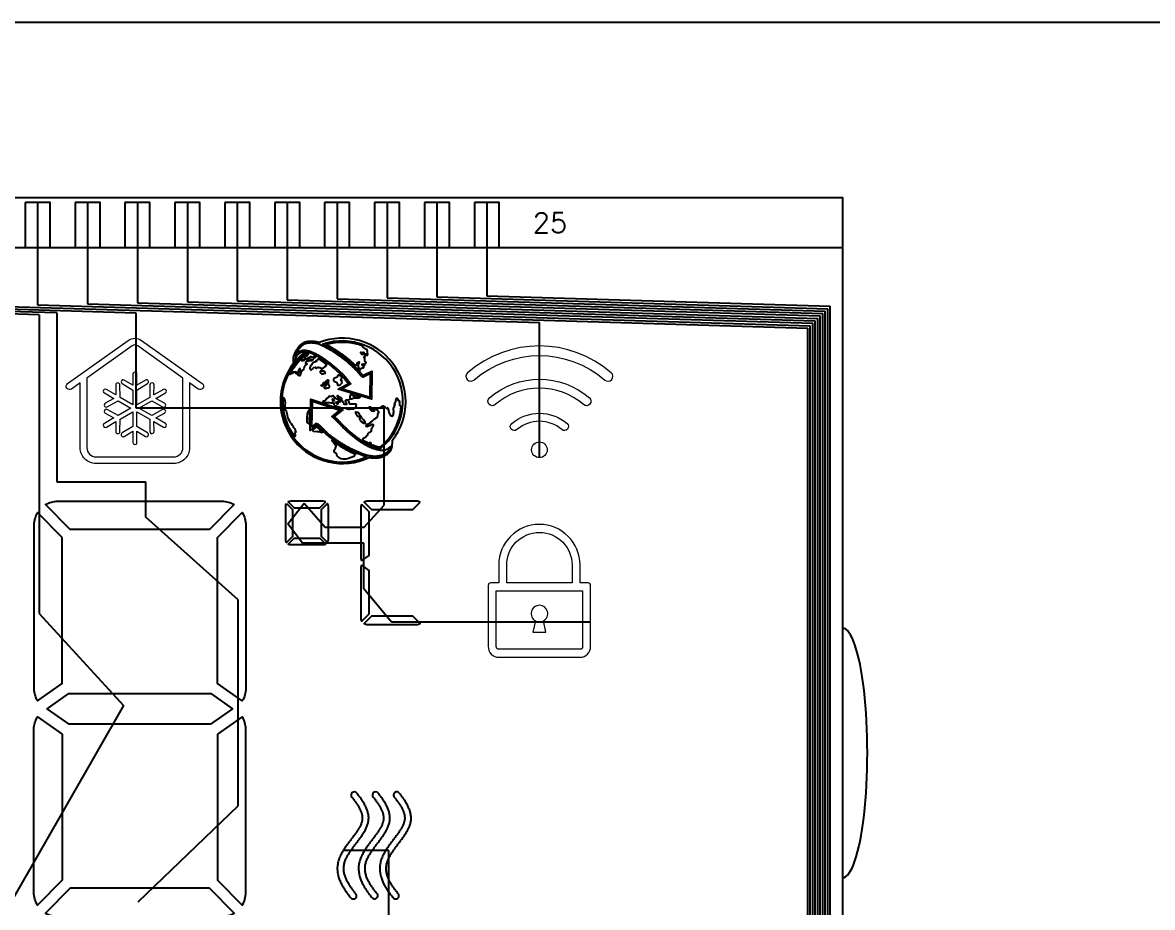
# Model space of a CAD drawing. Header units: millimetres. Extents: x 38 to 574, y 164 to 344.
# Drawn here: x 457.78 to 503.06, y 250.01 to 285.46 of the extents above; entities that cross this region are included whole.
import ezdxf
from ezdxf.enums import TextEntityAlignment as Align

# ---------------------------------------------------------------- set-up
doc = ezdxf.new("R2010")
doc.units = ezdxf.units.MM
doc.header["$LTSCALE"] = 3
doc.layers.get('0').update_dxf_attribs({"linetype": 'CONTINUOUS'})
doc.layers.add('DWG', color=7, linetype='CONTINUOUS')
doc.layers.add('S', color=3, linetype='CONTINUOUS')
doc.styles.add('ROMANS', font='romans.shx')

msp = doc.modelspace()

# ---------------------------------------------------------------- linework, layer by layer
msp.add_line((414.137, 276.449), (490.637, 276.449))
for points in [[(574.478, 164.304), (574.478, 285.462), (399.472, 285.462), (399.472, 164.304)], [(414.137, 233.949), (414.137, 278.449), (490.637, 278.449), (490.637, 233.949)], [(457.887, 278.249), (457.887, 276.449), (458.887, 276.449), (458.887, 278.249)], [(459.887, 278.249), (459.887, 276.449), (460.887, 276.449), (460.887, 278.249)], [(461.887, 278.249), (461.887, 276.449), (462.887, 276.449), (462.887, 278.249)], [(463.887, 278.249), (463.887, 276.449), (464.887, 276.449), (464.887, 278.249)], [(465.887, 278.249), (465.887, 276.449), (466.887, 276.449), (466.887, 278.249)], [(467.887, 278.249), (467.887, 276.449), (468.887, 276.449), (468.887, 278.249)], [(469.887, 278.249), (469.887, 276.449), (470.887, 276.449), (470.887, 278.249)], [(471.887, 278.249), (471.887, 276.449), (472.887, 276.449), (472.887, 278.249)], [(473.887, 278.249), (473.887, 276.449), (474.887, 276.449), (474.887, 278.249)], [(475.887, 278.249), (475.887, 276.449), (476.887, 276.449), (476.887, 278.249)]]:
    msp.add_lwpolyline(points, close=True)
msp.add_ellipse((490.637, 256.199), major_axis=(0, -5), ratio=0.2, start_param=0, end_param=3.141593)
at = {"layer": 'DWG', "lineweight": 0}
for points in [[(464.825, 270.78), (464.474, 271.03), (464.474, 268.425, -0.414214), (463.843, 267.795), (460.724, 267.795, -0.414214), (460.093, 268.425), (460.093, 271.03), (459.743, 270.78, -1), (459.588, 270.998), (462.017, 272.73, -0.320007), (462.55, 272.73), (464.98, 270.998, -1)], [(464.207, 268.425), (464.207, 271.22), (462.395, 272.513, 0.320007), (462.172, 272.513), (460.36, 271.22), (460.36, 268.425, 0.414214), (460.724, 268.062), (463.843, 268.062, 0.414214)], [(481.371, 271.429, 0.37367), (475.618, 271.429, 1), (475.87, 271.139, -0.37367), (481.119, 271.139, 1)], [(463.507, 269.398), (463.124, 269.619), (463.475, 269.812, 1), (463.396, 269.956), (462.958, 269.715), (462.448, 270.009), (462.958, 270.304), (463.396, 270.063, 1), (463.475, 270.207), (463.124, 270.4), (463.507, 270.621, 1.030478), (463.425, 270.763), (463.042, 270.542), (463.05, 270.941, 1.021645), (462.886, 270.944), (462.876, 270.446), (462.366, 270.151), (462.366, 270.74), (462.793, 271, 1), (462.708, 271.14), (462.366, 270.932), (462.366, 271.375, 1.030478), (462.202, 271.375), (462.202, 270.932), (461.859, 271.14, 1), (461.774, 271), (462.202, 270.74), (462.202, 270.151), (461.692, 270.446), (461.681, 270.946, 1), (461.517, 270.942), (461.525, 270.542), (461.142, 270.763, 1.030478), (461.06, 270.621), (461.443, 270.4), (461.092, 270.207, 1), (461.171, 270.063), (461.609, 270.304), (462.119, 270.009), (461.609, 269.715), (461.171, 269.956, 1), (461.092, 269.812), (461.443, 269.619), (461.06, 269.398, 1.030478), (461.142, 269.256), (461.525, 269.477), (461.517, 269.076, 1), (461.681, 269.073), (461.692, 269.573), (462.202, 269.867), (462.202, 269.278), (461.774, 269.019, 1), (461.859, 268.879), (462.202, 269.086), (462.202, 268.644, 1.030478), (462.366, 268.644), (462.366, 269.086), (462.708, 268.879, 1.003444), (462.793, 269.019), (462.366, 269.278), (462.366, 269.867), (462.876, 269.573), (462.886, 269.073, 1), (463.05, 269.076), (463.042, 269.477), (463.425, 269.256, 1.030478)], [(480.264, 270.155, 0.37367), (476.724, 270.155, -1), (476.491, 270.424, -0.37367), (480.497, 270.424, -1)], [(479.393, 269.152, 0.37367), (477.595, 269.152, -1), (477.384, 269.395, -0.37367), (479.604, 269.395, -1)], [(480.548, 262.912, 0.414214), (480.447, 263.013), (480.126, 263.013), (480.126, 263.723, 1), (476.863, 263.723), (476.863, 263.013), (476.541, 263.013, 0.414214), (476.44, 262.912), (476.44, 260.459, 0.414214), (476.866, 260.033), (480.122, 260.033, 0.414214), (480.548, 260.459)], [(477.184, 263.013), (477.184, 263.723, -1), (479.805, 263.723), (479.805, 263.013)], [(480.227, 260.459, -0.414214), (480.122, 260.354), (476.866, 260.354, -0.414214), (476.761, 260.459), (476.761, 262.692), (480.227, 262.692)], [(478.656, 261.492, 3.847294), (478.332, 261.492), (478.231, 261.034), (478.757, 261.034)]]:
    msp.add_lwpolyline(points, format="xyb", close=True, dxfattribs=at)
at = {"layer": 'DWG'}
for points in [[(469.562, 272.664), (469.529, 272.67), (469.496, 272.675), (469.463, 272.679), (469.43, 272.682), (469.397, 272.684), (469.363, 272.685), (469.33, 272.685), (469.296, 272.685), (469.263, 272.682), (469.23, 272.679), (469.197, 272.675), (469.164, 272.668), (469.131, 272.661), (469.1, 272.651), (469.074, 272.64), (469.044, 272.626), (469.014, 272.61), (468.986, 272.592), (468.958, 272.573), (468.932, 272.553), (468.907, 272.531), (468.882, 272.509), (468.858, 272.485), (468.836, 272.46), (468.814, 272.435), (468.794, 272.408), (468.774, 272.381), (468.756, 272.353), (468.739, 272.325), (468.722, 272.296), (468.707, 272.266), (468.693, 272.236), (468.68, 272.205), (468.668, 272.174), (468.665, 272.166), (468.655, 272.134), (468.646, 272.102), (468.638, 272.069), (468.632, 272.037), (468.628, 272.003), (468.625, 271.97), (468.624, 271.937), (468.625, 271.903), (468.629, 271.87), (468.636, 271.838), (468.645, 271.81, 0.794375), (471.675, 268.04), (471.704, 268.035), (471.737, 268.031), (471.77, 268.027), (471.803, 268.023), (471.836, 268.021), (471.87, 268.019), (471.903, 268.019), (471.937, 268.019), (471.97, 268.021), (472.003, 268.023), (472.036, 268.027), (472.07, 268.031), (472.102, 268.038), (472.135, 268.045), (472.167, 268.054), (472.199, 268.064), (472.23, 268.076), (472.261, 268.089), (472.29, 268.104), (472.319, 268.12), (472.348, 268.138), (472.376, 268.156), (472.403, 268.175), (472.43, 268.195), (472.455, 268.217), (472.479, 268.241), (472.501, 268.265), (472.521, 268.292), (472.539, 268.32), (472.555, 268.35), (472.567, 268.381), (472.577, 268.413), (472.582, 268.437), (472.587, 268.47), (472.592, 268.503), (472.595, 268.536), (472.598, 268.57), (472.601, 268.603), (472.603, 268.636), (472.605, 268.67), (472.607, 268.703), (472.608, 268.727, 0.762052), (469.663, 272.637), (469.659, 272.639), (469.627, 272.648), (469.595, 272.656)], [(469.822, 272.568), (469.852, 272.554), (469.882, 272.539), (469.912, 272.523), (469.942, 272.508), (469.971, 272.493), (470.001, 272.477), (470.03, 272.461), (470.059, 272.445), (470.088, 272.428), (470.117, 272.412), (470.146, 272.395), (470.175, 272.378), (470.204, 272.361), (470.232, 272.344), (470.261, 272.326), (470.289, 272.308), (470.317, 272.29), (470.345, 272.272), (470.373, 272.254), (470.401, 272.235), (470.429, 272.217), (470.456, 272.198), (470.484, 272.179), (470.511, 272.16), (470.538, 272.14), (470.565, 272.12), (470.592, 272.101), (470.619, 272.081), (470.645, 272.06), (470.672, 272.04), (470.698, 272.02), (470.724, 271.999), (470.75, 271.978), (470.776, 271.957), (470.802, 271.936), (470.828, 271.914), (470.853, 271.893), (470.879, 271.871), (470.904, 271.849), (470.929, 271.827), (470.954, 271.805), (470.979, 271.783), (471.003, 271.76), (471.028, 271.737), (471.052, 271.715), (471.077, 271.692), (471.101, 271.669), (471.125, 271.646), (471.149, 271.622), (471.173, 271.599), (471.196, 271.575), (471.22, 271.552), (471.229, 271.542), (471.252, 271.517), (471.274, 271.492), (471.295, 271.467), (471.316, 271.441), (471.338, 271.416), (471.361, 271.391), (471.385, 271.368), (471.411, 271.347), (471.439, 271.329), (471.781, 271.495), (471.771, 270.368), (470.432, 270.768), (470.843, 271), (470.827, 271.017), (470.805, 271.042), (470.783, 271.068), (470.762, 271.094), (470.741, 271.12), (470.721, 271.146), (470.7, 271.173), (470.68, 271.199), (470.659, 271.225), (470.637, 271.251), (470.616, 271.276), (470.594, 271.301), (470.577, 271.319), (470.554, 271.343), (470.53, 271.366), (470.506, 271.39), (470.482, 271.413), (470.458, 271.436), (470.434, 271.458), (470.409, 271.481), (470.384, 271.503), (470.359, 271.526), (470.334, 271.548), (470.309, 271.57), (470.284, 271.592), (470.259, 271.614), (470.233, 271.635), (470.208, 271.657), (470.182, 271.678), (470.156, 271.699), (470.13, 271.72), (470.104, 271.741), (470.078, 271.762), (470.051, 271.782), (470.025, 271.802), (469.998, 271.823), (469.972, 271.843), (469.945, 271.862), (469.918, 271.882), (469.891, 271.902), (469.863, 271.921), (469.836, 271.94), (469.808, 271.959), (469.78, 271.977), (469.752, 271.996), (469.724, 272.014), (469.696, 272.031), (469.668, 272.049), (469.639, 272.066), (469.61, 272.083), (469.581, 272.099), (469.552, 272.115), (469.522, 272.131), (469.493, 272.146), (469.463, 272.161), (469.432, 272.175), (469.402, 272.189), (469.371, 272.202), (469.34, 272.214), (469.309, 272.225), (469.277, 272.236), (469.245, 272.245), (469.213, 272.254), (469.195, 272.258, 0.90576), (471.584, 268.06), (471.573, 268.062), (471.541, 268.071), (471.508, 268.08), (471.477, 268.09), (471.445, 268.101), (471.435, 268.104), (471.404, 268.115), (471.373, 268.127), (471.341, 268.139), (471.31, 268.151), (471.279, 268.164), (471.248, 268.176), (471.218, 268.189), (471.187, 268.202), (471.156, 268.216), (471.126, 268.229), (471.096, 268.243), (471.065, 268.257), (471.035, 268.272), (471.005, 268.286), (470.975, 268.301), (470.945, 268.316), (470.915, 268.331), (470.886, 268.346), (470.856, 268.361), (470.826, 268.377), (470.797, 268.393), (470.768, 268.409), (470.738, 268.425), (470.709, 268.441), (470.68, 268.458), (470.651, 268.475), (470.623, 268.492), (470.594, 268.509), (470.565, 268.526), (470.537, 268.543), (470.508, 268.561), (470.48, 268.579), (470.452, 268.596), (470.424, 268.615), (470.396, 268.633), (470.368, 268.651), (470.34, 268.67), (470.313, 268.689), (470.285, 268.708), (470.258, 268.727), (470.231, 268.746), (470.203, 268.766), (470.177, 268.785), (470.15, 268.805), (470.123, 268.825), (470.096, 268.846), (470.095, 268.847), (470.069, 268.868), (470.043, 268.889), (470.018, 268.911), (469.993, 268.933), (469.968, 268.955), (469.944, 268.978), (469.92, 269.002), (469.896, 269.025), (469.873, 269.049), (469.849, 269.073), (469.826, 269.097), (469.803, 269.121), (469.779, 269.144), (469.756, 269.168), (469.736, 269.189), (469.713, 269.213), (469.689, 269.237), (469.666, 269.26), (469.64, 269.282), (469.613, 269.301), (469.583, 269.317), (469.551, 269.325), (469.314, 269.123), (469.341, 270.379), (470.622, 269.948), (470.271, 269.675), (470.296, 269.652), (470.321, 269.63), (470.346, 269.608), (470.35, 269.604), (470.375, 269.581), (470.399, 269.558), (470.422, 269.535), (470.446, 269.511), (470.469, 269.487), (470.492, 269.463), (470.515, 269.439), (470.538, 269.415), (470.561, 269.391), (470.585, 269.367), (470.594, 269.357), (470.617, 269.334), (470.641, 269.31), (470.665, 269.287), (470.689, 269.264), (470.713, 269.24), (470.737, 269.218), (470.762, 269.195), (470.786, 269.172), (470.811, 269.15), (470.836, 269.127), (470.861, 269.105), (470.886, 269.083), (470.911, 269.061), (470.937, 269.039), (470.962, 269.018), (470.988, 268.996), (471.013, 268.975), (471.039, 268.954), (471.065, 268.933), (471.092, 268.912), (471.118, 268.892), (471.144, 268.872), (471.171, 268.851), (471.198, 268.831), (471.225, 268.812), (471.252, 268.792), (471.279, 268.773), (471.307, 268.754), (471.334, 268.735), (471.362, 268.717), (471.39, 268.698), (471.418, 268.68), (471.446, 268.663), (471.475, 268.645), (471.504, 268.628), (471.533, 268.612), (471.562, 268.595), (471.591, 268.58), (471.621, 268.564), (471.651, 268.549), (471.681, 268.535), (471.711, 268.521), (471.742, 268.508), (471.773, 268.495), (471.804, 268.483), (471.835, 268.472), (471.836, 268.471), (471.868, 268.46), (471.899, 268.449), (471.931, 268.438), (471.963, 268.428), (471.995, 268.419), (472.027, 268.41), (472.06, 268.403), (472.093, 268.397), (472.126, 268.392), (472.126, 268.392, 0.837913), (469.812, 272.574)], [(471.562, 272.362), (471.54, 272.379), (471.504, 272.401), (471.472, 272.416), (471.441, 272.436), (471.42, 272.458), (471.412, 272.485), (471.418, 272.502, 0.157444), (469.962, 272.562), (470.086, 272.493), (470.116, 272.477), (470.145, 272.46), (470.174, 272.443), (470.203, 272.426), (470.232, 272.409), (470.261, 272.391), (470.29, 272.373), (470.319, 272.355), (470.347, 272.337), (470.376, 272.319), (470.404, 272.3), (470.432, 272.282), (470.46, 272.263), (470.488, 272.244), (470.516, 272.224), (470.543, 272.205), (470.571, 272.185), (470.598, 272.165), (470.625, 272.145), (470.652, 272.125), (470.679, 272.105), (470.706, 272.084), (470.732, 272.063), (470.759, 272.042), (470.785, 272.021), (470.812, 272), (470.838, 271.979), (470.864, 271.957), (470.889, 271.935), (470.915, 271.913), (470.94, 271.891), (470.966, 271.869), (470.991, 271.846), (471.016, 271.824), (471.041, 271.801), (471.066, 271.778), (471.091, 271.755), (471.115, 271.732), (471.139, 271.709), (471.139, 271.731), (471.159, 271.764), (471.187, 271.768), (471.196, 271.791), (471.196, 271.808), (471.191, 271.825), (471.2, 271.841), (471.213, 271.844), (471.23, 271.847), (471.254, 271.866), (471.276, 271.866), (471.276, 271.839), (471.262, 271.827), (471.267, 271.798), (471.247, 271.78), (471.229, 271.763), (471.229, 271.672), (471.261, 271.617), (471.237, 271.614), (471.267, 271.583), (471.293, 271.555), (471.301, 271.546), (471.322, 271.567), (471.325, 271.57), (471.348, 271.617), (471.387, 271.623), (471.403, 271.623), (471.436, 271.626), (471.444, 271.628), (471.454, 271.637), (471.456, 271.655), (471.443, 271.685), (471.442, 271.686), (471.423, 271.713), (471.408, 271.726), (471.389, 271.759), (471.398, 271.78), (471.426, 271.786), (471.442, 271.757), (471.45, 271.746), (471.467, 271.742), (471.493, 271.737), (471.503, 271.754), (471.497, 271.794), (471.514, 271.799), (471.533, 271.81), (471.554, 271.823), (471.554, 271.844), (471.528, 271.856), (471.506, 271.882), (471.503, 271.915), (471.504, 271.955), (471.504, 271.982), (471.494, 271.996), (471.5, 272.027), (471.458, 272.045), (471.475, 272.07), (471.499, 272.072), (471.512, 272.078), (471.522, 272.101), (471.522, 272.125), (471.495, 272.139), (471.487, 272.166), (471.513, 272.195), (471.557, 272.194), (471.574, 272.168), (471.582, 272.141), (471.601, 272.131), (471.613, 272.157), (471.603, 272.246), (471.601, 272.268), (471.595, 272.302), (471.601, 272.329), (471.59, 272.352)], [(469.231, 272.197), (469.247, 272.193), (469.208, 272.148), (469.186, 272.114), (469.165, 272.097), (469.138, 272.069), (469.11, 272.053), (469.097, 272.008), (469.055, 271.96), (469.04, 271.948), (469.012, 271.937), (468.995, 271.93), (468.973, 271.905), (468.999, 271.916), (469.029, 271.927), (469.084, 271.933), (469.11, 271.959), (469.148, 271.99), (469.186, 272.005), (469.227, 272.022), (469.244, 272.044), (469.262, 272.039), (469.266, 272.011), (469.291, 272.006), (469.308, 272.056), (469.312, 272.07), (469.317, 272.085), (469.335, 272.089), (469.353, 272.081), (469.378, 272.066), (469.408, 272.061), (469.427, 272.064), (469.439, 272.07), (469.446, 272.081), (469.453, 272.102), (469.526, 272.069), (469.516, 272.049), (469.475, 272.032), (469.449, 272.019), (469.426, 271.983), (469.403, 271.93), (469.379, 271.91), (469.351, 271.915), (469.359, 271.933), (469.355, 271.956), (469.342, 271.958), (469.317, 271.925), (469.284, 271.905), (469.264, 271.889), (469.244, 271.892), (469.238, 271.906), (469.235, 271.923), (469.218, 271.937), (469.193, 271.927), (469.193, 271.927), (469.169, 271.904), (469.165, 271.872), (469.136, 271.856), (469.121, 271.833), (469.121, 271.816), (469.144, 271.816), (469.163, 271.796), (469.169, 271.764), (469.128, 271.743), (469.102, 271.712), (469.063, 271.656), (469.048, 271.606), (469.045, 271.586), (469.035, 271.546), (469.015, 271.545), (468.99, 271.505), (468.956, 271.471), (468.929, 271.439), (468.937, 271.408), (468.907, 271.381), (468.924, 271.337), (468.895, 271.314), (468.867, 271.306), (468.842, 271.325), (468.833, 271.358), (468.836, 271.406), (468.848, 271.435), (468.861, 271.459), (468.894, 271.475), (468.919, 271.504), (468.927, 271.512), (468.904, 271.524), (468.9, 271.55), (468.904, 271.576), (468.904, 271.592), (468.875, 271.596), (468.862, 271.57), (468.852, 271.545), (468.828, 271.497), (468.805, 271.465), (468.792, 271.403), (468.792, 271.371), (468.729, 271.395), (468.734, 271.429), (468.729, 271.465), (468.692, 271.46), (468.629, 271.46), (468.611, 271.418), (468.489, 271.363, -0.118437), (469.213, 272.202)], [(468.981, 272.264), (469.014, 272.27), (469.047, 272.273), (469.081, 272.273), (469.114, 272.271), (469.117, 272.27, 0.058687), (468.695, 271.872), (468.698, 271.883), (468.707, 271.916), (468.716, 271.948), (468.726, 271.98), (468.737, 272.011), (468.75, 272.042), (468.763, 272.073), (468.778, 272.103), (468.779, 272.104), (468.795, 272.133), (468.814, 272.16), (468.836, 272.186), (468.861, 272.208), (468.888, 272.227), (468.918, 272.243), (468.949, 272.255)], [(468.697, 269.031), (468.705, 268.921), (468.688, 268.872, -0.177796), (468.232, 270.442), (468.256, 270.423), (468.283, 270.382), (468.29, 270.308), (468.3, 270.209), (468.298, 270.131), (468.296, 270.064), (468.292, 270.008, 0.003177), (468.295, 269.979), (468.324, 269.948), (468.345, 269.895), (468.358, 269.865), (468.378, 269.812), (468.384, 269.737), (468.405, 269.654), (468.419, 269.608), (468.459, 269.543), (468.494, 269.451), (468.549, 269.393), (468.585, 269.336), (468.625, 269.297), (468.633, 269.248), (468.678, 269.199), (468.701, 269.143), (468.705, 269.1), (468.729, 269.078), (468.733, 269.051)], [(471.532, 268.676), (471.56, 268.66), (471.589, 268.644), (471.617, 268.629), (471.646, 268.614), (471.675, 268.599), (471.68, 268.597), (471.68, 268.598), (471.686, 268.634), (471.729, 268.637), (471.743, 268.616), (471.74, 268.583), (471.742, 268.568), (471.764, 268.559), (471.793, 268.547), (471.823, 268.535), (471.852, 268.525), (471.886, 268.513), (471.918, 268.502), (471.948, 268.491), (471.979, 268.481), (472.01, 268.473), (472.04, 268.465), (472.071, 268.458), (472.102, 268.452), (472.11, 268.451, 0.201417), (472.96, 270.078), (472.93, 270.09), (472.907, 270.125), (472.903, 270.17), (472.897, 270.207), (472.897, 270.215), (472.894, 270.249), (472.898, 270.278), (472.889, 270.311), (472.864, 270.311), (472.848, 270.307), (472.835, 270.325), (472.828, 270.36), (472.811, 270.376), (472.804, 270.398), (472.783, 270.403), (472.76, 270.394), (472.73, 270.341), (472.736, 270.319), (472.724, 270.288), (472.711, 270.255), (472.696, 270.233), (472.69, 270.205), (472.679, 270.173), (472.7, 270.16), (472.694, 270.129), (472.674, 270.119), (472.671, 270.088), (472.669, 270.051), (472.644, 270.042), (472.638, 270.001), (472.63, 269.976), (472.63, 269.931), (472.644, 269.904), (472.642, 269.872), (472.638, 269.833), (472.642, 269.796), (472.632, 269.773), (472.626, 269.741), (472.629, 269.716), (472.597, 269.677), (472.564, 269.686), (472.545, 269.708), (472.533, 269.729), (472.506, 269.767), (472.492, 269.788), (472.493, 269.826), (472.471, 269.845), (472.468, 269.866), (472.451, 269.891), (472.454, 269.915), (472.464, 269.941), (472.463, 269.961), (472.446, 269.956), (472.427, 269.983), (472.429, 270.01), (472.423, 270.026), (472.402, 270.026), (472.393, 270.015), (472.388, 269.997), (472.367, 269.993), (472.356, 270.014), (472.343, 270.031), (472.313, 270.05), (472.292, 270.067), (472.264, 270.078), (472.243, 270.087), (472.223, 270.087), (472.206, 270.108), (472.186, 270.083), (472.178, 270.071), (472.165, 270.064), (472.133, 270.053), (472.123, 270.034), (472.102, 270.016), (472.085, 270.011), (472.06, 270.011), (472.055, 270.001), (472.037, 269.997), (472.018, 270.006), (472.001, 270.009), (471.979, 270.008), (471.961, 269.995), (471.961, 269.983), (471.963, 269.966), (471.978, 269.951), (472.001, 269.935), (472.011, 269.919), (472.023, 269.896), (472.047, 269.876), (472.045, 269.854), (472.054, 269.829), (472.042, 269.809), (472.018, 269.794), (472.011, 269.782), (472.015, 269.768), (472.011, 269.751), (472.011, 269.735), (472.009, 269.717), (472.007, 269.702), (471.998, 269.677), (471.994, 269.656), (471.992, 269.634), (471.965, 269.619), (471.942, 269.617), (471.923, 269.609), (471.923, 269.589), (471.898, 269.584), (471.881, 269.575), (471.855, 269.561), (471.841, 269.549), (471.832, 269.535), (471.825, 269.524), (471.811, 269.51), (471.789, 269.493), (471.776, 269.475), (471.755, 269.462), (471.721, 269.428), (471.681, 269.417), (471.626, 269.375), (471.602, 269.36), (471.576, 269.353), (471.556, 269.344), (471.549, 269.323), (471.54, 269.3), (471.545, 269.287), (471.592, 269.28), (471.622, 269.287), (471.631, 269.299), (471.676, 269.316), (471.7, 269.316), (471.723, 269.331), (471.734, 269.344), (471.759, 269.357), (471.796, 269.368), (471.838, 269.36), (471.838, 269.343), (471.834, 269.315), (471.814, 269.293), (471.801, 269.27), (471.797, 269.242), (471.78, 269.222), (471.764, 269.203), (471.758, 269.164), (471.755, 269.138), (471.754, 269.115), (471.749, 269.08), (471.72, 269.062), (471.691, 269.033), (471.657, 269.02), (471.631, 268.996), (471.607, 268.957), (471.586, 268.912), (471.557, 268.891), (471.541, 268.836), (471.523, 268.84), (471.492, 268.831), (471.465, 268.813), (471.416, 268.786), (471.399, 268.759), (471.42, 268.745), (471.448, 268.727), (471.476, 268.71), (471.504, 268.693)], [(466.265, 266.147), (465.275, 265.151), (459.691, 265.151), (458.702, 266.147, -0.136063), (459.193, 266.283), (465.773, 266.283, -0.136063)], [(469.932, 266.254, 0.136063), (469.828, 266.283), (468.529, 266.283, 0.136063), (468.425, 266.254), (468.665, 266.013), (469.692, 266.013)], [(473.714, 266.242, 0.136063), (473.568, 266.283), (471.616, 266.283, 0.136063), (471.47, 266.242), (471.763, 265.947), (473.42, 265.947)], [(459.37, 264.834), (458.381, 265.829, 0.139094), (458.238, 265.328), (458.238, 258.782, 0.139094), (458.381, 258.28), (459.37, 258.976)], [(465.596, 264.834), (466.585, 265.829, -0.139094), (466.728, 265.328), (466.728, 258.782, -0.139094), (466.585, 258.28), (465.596, 258.976)], [(468.358, 266.188), (468.597, 265.946), (468.597, 264.868), (468.358, 264.627, -0.139094), (468.328, 264.732), (468.328, 266.082, -0.139094)], [(470.029, 266.082), (470.029, 264.732, -0.139094), (469.999, 264.627), (469.759, 264.868), (469.759, 265.946), (469.999, 266.188, -0.139094)], [(471.375, 266.148, 0.139094), (471.332, 266), (471.332, 264.057, 0.139094), (471.375, 263.908), (471.668, 264.115), (471.668, 265.853)], [(469.932, 264.56, -0.136063), (469.828, 264.531), (468.529, 264.531, -0.136063), (468.425, 264.56), (468.665, 264.801), (469.692, 264.801)], [(471.375, 263.72, 0.139094), (471.332, 263.571), (471.332, 261.629, 0.139094), (471.375, 261.48), (471.668, 261.776), (471.668, 263.514)], [(473.42, 261.681), (471.763, 261.681), (471.47, 261.386, 0.136063), (471.616, 261.346), (473.568, 261.346, 0.136063), (473.714, 261.386)], [(459.37, 256.95), (459.37, 251.093), (458.381, 250.097, -0.139094), (458.238, 250.598), (458.238, 257.145, -0.139094), (458.381, 257.646)], [(465.596, 256.95), (465.596, 251.093), (466.585, 250.097, 0.139094), (466.728, 250.598), (466.728, 257.145, 0.139094), (466.585, 257.646)], [(470.95, 252.3), (470.971, 252.33), (470.993, 252.36), (471.014, 252.39), (471.036, 252.42), (471.058, 252.45), (471.08, 252.48), (471.103, 252.509), (471.125, 252.539), (471.147, 252.569), (471.17, 252.598), (471.192, 252.628), (471.214, 252.658), (471.237, 252.687), (471.259, 252.717), (471.281, 252.747), (471.302, 252.777), (471.324, 252.807), (471.346, 252.837), (471.367, 252.868), (471.388, 252.899), (471.408, 252.929), (471.428, 252.961), (471.448, 252.992), (471.468, 253.024), (471.486, 253.056), (471.505, 253.088), (471.522, 253.12), (471.539, 253.154), (471.555, 253.187), (471.571, 253.221), (471.585, 253.255), (471.598, 253.29), (471.61, 253.325), (471.621, 253.36), (471.63, 253.396), (471.638, 253.432), (471.644, 253.469), (471.649, 253.506), (471.651, 253.543), (471.652, 253.58), (471.652, 253.617), (471.649, 253.654), (471.646, 253.691), (471.64, 253.728), (471.633, 253.764), (471.625, 253.8), (471.616, 253.836), (471.605, 253.872), (471.594, 253.907), (471.581, 253.942), (471.567, 253.976), (471.553, 254.01), (471.537, 254.044), (471.521, 254.077), (471.504, 254.11), (471.486, 254.143), (471.468, 254.175), (471.449, 254.207), (471.43, 254.239), (471.41, 254.27), (471.39, 254.301), (471.369, 254.332), (471.348, 254.363), (471.326, 254.393), (471.304, 254.423), (471.282, 254.452), (471.259, 254.482), (471.237, 254.511), (471.214, 254.54), (471.19, 254.569), (471.175, 254.588, 1), (470.976, 254.425), (470.991, 254.407), (471.013, 254.38), (471.034, 254.352), (471.056, 254.325), (471.077, 254.297), (471.097, 254.27), (471.118, 254.242), (471.137, 254.214), (471.157, 254.187), (471.175, 254.159), (471.194, 254.131), (471.212, 254.103), (471.229, 254.075), (471.245, 254.047), (471.261, 254.019), (471.276, 253.991), (471.291, 253.962), (471.305, 253.934), (471.317, 253.906), (471.329, 253.878), (471.341, 253.85), (471.351, 253.822), (471.36, 253.795), (471.368, 253.767), (471.375, 253.74), (471.381, 253.713), (471.386, 253.686), (471.39, 253.659), (471.393, 253.633), (471.394, 253.607), (471.395, 253.581), (471.394, 253.556), (471.392, 253.53), (471.389, 253.505), (471.385, 253.481), (471.38, 253.455), (471.373, 253.43), (471.365, 253.404), (471.356, 253.377), (471.346, 253.35), (471.335, 253.323), (471.322, 253.296), (471.309, 253.268), (471.295, 253.24), (471.28, 253.212), (471.264, 253.184), (471.247, 253.156), (471.23, 253.128), (471.212, 253.099), (471.193, 253.071), (471.174, 253.042), (471.155, 253.014), (471.135, 252.985), (471.115, 252.957), (471.094, 252.928), (471.073, 252.899), (471.052, 252.87), (471.03, 252.841), (471.008, 252.812), (470.986, 252.783), (470.964, 252.753), (470.942, 252.724), (470.92, 252.694), (470.897, 252.664), (470.874, 252.634), (470.852, 252.603), (470.829, 252.573), (470.806, 252.542), (470.784, 252.51), (470.761, 252.479), (470.739, 252.447), (470.716, 252.414), (470.694, 252.381), (470.672, 252.348), (470.65, 252.314), (470.628, 252.279), (470.607, 252.244), (470.586, 252.208), (470.566, 252.171), (470.546, 252.133), (470.527, 252.094), (470.508, 252.055), (470.49, 252.014), (470.474, 251.972), (470.458, 251.929), (470.444, 251.885), (470.431, 251.839), (470.419, 251.793), (470.41, 251.745), (470.403, 251.696), (470.398, 251.648), (470.396, 251.599), (470.396, 251.55), (470.397, 251.502), (470.401, 251.454), (470.407, 251.407), (470.415, 251.36), (470.424, 251.315), (470.435, 251.27), (470.447, 251.226), (470.46, 251.182), (470.475, 251.14), (470.491, 251.099), (470.508, 251.058), (470.525, 251.018), (470.544, 250.979), (470.563, 250.941), (470.583, 250.903), (470.603, 250.867), (470.624, 250.83), (470.645, 250.795), (470.667, 250.76), (470.689, 250.726), (470.712, 250.692), (470.734, 250.658), (470.758, 250.625), (470.781, 250.593), (470.805, 250.561), (470.829, 250.529), (470.853, 250.498), (470.877, 250.467), (470.902, 250.436), (470.926, 250.406), (470.938, 250.391, 1), (471.137, 250.555), (471.125, 250.569), (471.102, 250.598), (471.079, 250.627), (471.056, 250.656), (471.033, 250.685), (471.011, 250.715), (470.989, 250.745), (470.967, 250.775), (470.946, 250.805), (470.925, 250.836), (470.904, 250.866), (470.884, 250.898), (470.865, 250.929), (470.845, 250.961), (470.827, 250.993), (470.809, 251.026), (470.792, 251.058), (470.775, 251.092), (470.759, 251.125), (470.744, 251.159), (470.73, 251.193), (470.717, 251.228), (470.705, 251.263), (470.694, 251.298), (470.684, 251.334), (470.675, 251.37), (470.668, 251.407), (470.662, 251.443), (470.657, 251.48), (470.654, 251.517), (470.653, 251.554), (470.653, 251.591), (470.655, 251.628), (470.659, 251.665), (470.664, 251.702), (470.671, 251.738), (470.68, 251.774), (470.69, 251.81), (470.701, 251.845), (470.714, 251.88), (470.728, 251.915), (470.743, 251.949), (470.758, 251.982), (470.775, 252.015), (470.792, 252.048), (470.81, 252.081), (470.829, 252.113), (470.848, 252.145), (470.867, 252.176), (470.887, 252.207), (470.908, 252.238), (470.929, 252.269)], [(472.175, 253.296), (472.162, 253.268), (472.148, 253.24), (472.133, 253.212), (472.117, 253.184), (472.1, 253.156), (472.083, 253.128), (472.065, 253.099), (472.046, 253.071), (472.027, 253.042), (472.008, 253.014), (471.988, 252.985), (471.968, 252.957), (471.947, 252.928), (471.926, 252.899), (471.905, 252.87), (471.883, 252.841), (471.861, 252.812), (471.839, 252.783), (471.817, 252.753), (471.795, 252.724), (471.773, 252.694), (471.75, 252.664), (471.727, 252.634), (471.705, 252.603), (471.682, 252.573), (471.659, 252.542), (471.637, 252.51), (471.614, 252.479), (471.592, 252.447), (471.569, 252.414), (471.547, 252.381), (471.525, 252.348), (471.503, 252.314), (471.481, 252.279), (471.46, 252.244), (471.439, 252.208), (471.419, 252.171), (471.399, 252.133), (471.38, 252.094), (471.361, 252.055), (471.343, 252.014), (471.327, 251.972), (471.311, 251.929), (471.297, 251.885), (471.284, 251.839), (471.272, 251.793), (471.263, 251.745), (471.256, 251.696), (471.251, 251.648), (471.249, 251.599), (471.249, 251.55), (471.25, 251.502), (471.254, 251.454), (471.26, 251.407), (471.268, 251.36), (471.277, 251.315), (471.288, 251.27), (471.3, 251.226), (471.313, 251.182), (471.328, 251.14), (471.344, 251.099), (471.361, 251.058), (471.378, 251.018), (471.397, 250.979), (471.416, 250.941), (471.435, 250.903), (471.456, 250.867), (471.477, 250.83), (471.498, 250.795), (471.52, 250.76), (471.542, 250.726), (471.565, 250.692), (471.587, 250.658), (471.611, 250.625), (471.634, 250.593), (471.658, 250.561), (471.682, 250.529), (471.706, 250.498), (471.73, 250.467), (471.755, 250.436), (471.779, 250.406), (471.791, 250.391, 1), (471.99, 250.555), (471.978, 250.569), (471.955, 250.598), (471.932, 250.627), (471.909, 250.656), (471.886, 250.685), (471.864, 250.715), (471.842, 250.745), (471.82, 250.775), (471.799, 250.805), (471.778, 250.836), (471.757, 250.866), (471.737, 250.898), (471.718, 250.929), (471.698, 250.961), (471.68, 250.993), (471.662, 251.026), (471.645, 251.058), (471.628, 251.092), (471.612, 251.125), (471.597, 251.159), (471.583, 251.193), (471.57, 251.228), (471.558, 251.263), (471.547, 251.298), (471.537, 251.334), (471.528, 251.37), (471.521, 251.407), (471.515, 251.443), (471.51, 251.48), (471.507, 251.517), (471.506, 251.554), (471.506, 251.591), (471.508, 251.628), (471.512, 251.665), (471.517, 251.702), (471.524, 251.738), (471.533, 251.774), (471.543, 251.81), (471.554, 251.845), (471.567, 251.88), (471.581, 251.915), (471.596, 251.949), (471.611, 251.982), (471.628, 252.015), (471.645, 252.048), (471.663, 252.081), (471.682, 252.113), (471.701, 252.145), (471.72, 252.176), (471.74, 252.207), (471.761, 252.238), (471.782, 252.269), (471.803, 252.3), (471.824, 252.33), (471.846, 252.36), (471.867, 252.39), (471.889, 252.42), (471.911, 252.45), (471.933, 252.48), (471.956, 252.509), (471.978, 252.539), (472, 252.569), (472.023, 252.598), (472.045, 252.628), (472.067, 252.658), (472.09, 252.687), (472.112, 252.717), (472.134, 252.747), (472.155, 252.777), (472.177, 252.807), (472.199, 252.837), (472.22, 252.868), (472.241, 252.899), (472.261, 252.929), (472.281, 252.961), (472.301, 252.992), (472.321, 253.024), (472.339, 253.056), (472.358, 253.088), (472.375, 253.12), (472.392, 253.154), (472.408, 253.187), (472.424, 253.221), (472.438, 253.255), (472.451, 253.29), (472.463, 253.325), (472.474, 253.36), (472.483, 253.396), (472.491, 253.432), (472.497, 253.469), (472.502, 253.506), (472.504, 253.543), (472.505, 253.58), (472.505, 253.617), (472.502, 253.654), (472.498, 253.691), (472.493, 253.728), (472.486, 253.764), (472.478, 253.8), (472.469, 253.836), (472.458, 253.872), (472.447, 253.907), (472.434, 253.942), (472.42, 253.976), (472.406, 254.01), (472.39, 254.044), (472.374, 254.077), (472.357, 254.11), (472.339, 254.143), (472.321, 254.175), (472.302, 254.207), (472.283, 254.239), (472.263, 254.27), (472.243, 254.301), (472.222, 254.332), (472.201, 254.363), (472.179, 254.393), (472.157, 254.423), (472.135, 254.452), (472.112, 254.482), (472.09, 254.511), (472.067, 254.54), (472.043, 254.569), (472.028, 254.588, 1), (471.829, 254.425), (471.844, 254.407), (471.866, 254.38), (471.887, 254.352), (471.909, 254.325), (471.93, 254.297), (471.95, 254.27), (471.971, 254.242), (471.99, 254.214), (472.01, 254.187), (472.028, 254.159), (472.047, 254.131), (472.065, 254.103), (472.082, 254.075), (472.098, 254.047), (472.114, 254.019), (472.129, 253.991), (472.144, 253.962), (472.158, 253.934), (472.17, 253.906), (472.182, 253.878), (472.194, 253.85), (472.204, 253.822), (472.213, 253.795), (472.221, 253.767), (472.228, 253.74), (472.234, 253.713), (472.239, 253.686), (472.243, 253.659), (472.246, 253.633), (472.247, 253.607), (472.248, 253.581), (472.247, 253.556), (472.245, 253.53), (472.242, 253.505), (472.238, 253.481), (472.233, 253.455), (472.226, 253.43), (472.218, 253.404), (472.209, 253.377), (472.199, 253.35), (472.188, 253.323)], [(472.651, 252.3), (472.672, 252.33), (472.694, 252.36), (472.716, 252.39), (472.737, 252.42), (472.759, 252.45), (472.782, 252.48), (472.804, 252.51), (472.826, 252.539), (472.849, 252.569), (472.871, 252.599), (472.893, 252.628), (472.916, 252.658), (472.938, 252.688), (472.96, 252.717), (472.982, 252.747), (473.004, 252.777), (473.025, 252.807), (473.047, 252.838), (473.068, 252.868), (473.089, 252.899), (473.109, 252.93), (473.13, 252.961), (473.149, 252.992), (473.169, 253.024), (473.188, 253.056), (473.206, 253.088), (473.223, 253.121), (473.24, 253.154), (473.257, 253.187), (473.272, 253.221), (473.286, 253.255), (473.299, 253.29), (473.311, 253.325), (473.322, 253.36), (473.331, 253.396), (473.339, 253.433), (473.345, 253.469), (473.35, 253.506), (473.352, 253.543), (473.353, 253.58), (473.353, 253.617), (473.35, 253.654), (473.347, 253.691), (473.341, 253.728), (473.335, 253.764), (473.326, 253.801), (473.317, 253.836), (473.307, 253.872), (473.295, 253.907), (473.282, 253.942), (473.268, 253.976), (473.254, 254.011), (473.238, 254.044), (473.222, 254.078), (473.205, 254.111), (473.187, 254.143), (473.169, 254.176), (473.15, 254.208), (473.131, 254.239), (473.111, 254.271), (473.091, 254.302), (473.07, 254.332), (473.049, 254.363), (473.027, 254.393), (473.005, 254.423), (472.983, 254.453), (472.961, 254.482), (472.938, 254.511), (472.915, 254.54), (472.891, 254.569), (472.876, 254.588, 1), (472.677, 254.425), (472.692, 254.407), (472.714, 254.38), (472.736, 254.352), (472.757, 254.325), (472.778, 254.298), (472.799, 254.27), (472.819, 254.242), (472.838, 254.215), (472.858, 254.187), (472.877, 254.159), (472.895, 254.131), (472.913, 254.103), (472.93, 254.075), (472.946, 254.047), (472.962, 254.019), (472.978, 253.991), (472.992, 253.963), (473.006, 253.934), (473.019, 253.906), (473.031, 253.878), (473.042, 253.85), (473.052, 253.822), (473.061, 253.795), (473.069, 253.767), (473.076, 253.74), (473.083, 253.713), (473.087, 253.686), (473.091, 253.659), (473.094, 253.633), (473.096, 253.607), (473.096, 253.581), (473.095, 253.556), (473.094, 253.531), (473.091, 253.506), (473.086, 253.481), (473.081, 253.456), (473.074, 253.43), (473.067, 253.404), (473.057, 253.377), (473.047, 253.351), (473.036, 253.323), (473.023, 253.296), (473.01, 253.268), (472.996, 253.24), (472.981, 253.212), (472.965, 253.184), (472.948, 253.156), (472.931, 253.128), (472.913, 253.099), (472.894, 253.071), (472.876, 253.043), (472.856, 253.014), (472.836, 252.985), (472.816, 252.957), (472.795, 252.928), (472.774, 252.899), (472.753, 252.87), (472.731, 252.841), (472.71, 252.812), (472.688, 252.783), (472.665, 252.753), (472.643, 252.724), (472.621, 252.694), (472.598, 252.664), (472.576, 252.634), (472.553, 252.604), (472.53, 252.573), (472.508, 252.542), (472.485, 252.511), (472.462, 252.479), (472.44, 252.447), (472.417, 252.414), (472.395, 252.381), (472.373, 252.348), (472.351, 252.314), (472.33, 252.279), (472.308, 252.244), (472.287, 252.208), (472.267, 252.171), (472.247, 252.133), (472.228, 252.095), (472.209, 252.055), (472.192, 252.014), (472.175, 251.972), (472.159, 251.929), (472.145, 251.885), (472.132, 251.84), (472.121, 251.793), (472.111, 251.745), (472.104, 251.696), (472.1, 251.648), (472.097, 251.599), (472.097, 251.55), (472.098, 251.502), (472.102, 251.454), (472.108, 251.407), (472.116, 251.36), (472.125, 251.315), (472.136, 251.27), (472.148, 251.226), (472.162, 251.183), (472.176, 251.14), (472.192, 251.099), (472.209, 251.058), (472.226, 251.018), (472.245, 250.979), (472.264, 250.941), (472.284, 250.904), (472.304, 250.867), (472.325, 250.831), (472.346, 250.795), (472.368, 250.76), (472.39, 250.726), (472.413, 250.692), (472.436, 250.658), (472.459, 250.626), (472.482, 250.593), (472.506, 250.561), (472.53, 250.529), (472.554, 250.498), (472.578, 250.467), (472.603, 250.436), (472.627, 250.406), (472.64, 250.391, 1), (472.838, 250.555), (472.826, 250.569), (472.803, 250.598), (472.78, 250.627), (472.757, 250.656), (472.734, 250.685), (472.712, 250.715), (472.69, 250.745), (472.668, 250.775), (472.647, 250.805), (472.626, 250.836), (472.605, 250.867), (472.585, 250.898), (472.566, 250.929), (472.547, 250.961), (472.528, 250.993), (472.51, 251.026), (472.493, 251.059), (472.476, 251.092), (472.46, 251.125), (472.445, 251.159), (472.431, 251.194), (472.418, 251.228), (472.406, 251.263), (472.395, 251.299), (472.385, 251.334), (472.376, 251.37), (472.369, 251.407), (472.363, 251.443), (472.358, 251.48), (472.355, 251.517), (472.354, 251.554), (472.354, 251.591), (472.356, 251.628), (472.36, 251.665), (472.365, 251.702), (472.372, 251.739), (472.381, 251.775), (472.391, 251.81), (472.402, 251.846), (472.415, 251.88), (472.429, 251.915), (472.444, 251.949), (472.459, 251.982), (472.476, 252.016), (472.493, 252.048), (472.511, 252.081), (472.53, 252.113), (472.549, 252.145), (472.569, 252.176), (472.589, 252.208), (472.609, 252.239), (472.63, 252.269)], [(465.275, 250.775), (459.691, 250.775), (458.702, 249.78, 0.136063), (459.193, 249.644), (465.773, 249.644, 0.136063), (466.265, 249.78)]]:
    msp.add_lwpolyline(points, format="xyb", close=True, dxfattribs=at)
for points in [[(469.425, 272.621), (469.394, 272.623), (469.362, 272.624), (469.331, 272.624), (469.299, 272.623), (469.268, 272.621), (469.237, 272.618), (469.207, 272.614), (469.177, 272.608), (469.148, 272.601), (469.12, 272.593), (469.098, 272.584), (469.071, 272.572), (469.045, 272.557), (469.02, 272.541), (468.995, 272.524), (468.97, 272.505), (468.947, 272.486), (468.925, 272.465), (468.903, 272.443), (468.882, 272.42), (468.862, 272.396), (468.843, 272.372), (468.825, 272.347), (468.808, 272.321), (468.791, 272.294), (468.776, 272.267), (468.762, 272.239), (468.749, 272.211), (468.737, 272.182), (468.726, 272.153), (468.723, 272.146), (468.714, 272.116), (468.71, 272.103), (468.723, 272.13), (468.725, 272.134), (468.744, 272.166), (468.766, 272.198), (468.793, 272.229), (468.823, 272.256), (468.856, 272.279), (468.892, 272.299), (468.929, 272.314), (468.968, 272.324), (469.006, 272.331), (469.045, 272.334), (469.082, 272.334), (469.119, 272.332), (469.156, 272.327), (469.192, 272.321), (469.227, 272.313), (469.261, 272.304), (469.295, 272.294), (469.329, 272.283), (469.362, 272.271), (469.394, 272.258), (469.426, 272.245), (469.458, 272.231), (469.489, 272.216), (469.52, 272.201), (469.551, 272.185), (469.581, 272.169), (469.611, 272.153), (469.641, 272.136), (469.67, 272.119), (469.699, 272.101), (469.728, 272.083), (469.757, 272.065), (469.786, 272.047), (469.814, 272.028), (469.842, 272.009), (469.87, 271.99), (469.898, 271.971), (469.926, 271.952), (469.954, 271.932), (469.981, 271.912), (470.008, 271.892), (470.035, 271.872), (470.062, 271.851), (470.089, 271.83), (470.116, 271.81), (470.142, 271.789), (470.168, 271.768), (470.195, 271.747), (470.221, 271.725), (470.247, 271.704), (470.273, 271.682), (470.298, 271.66), (470.324, 271.638), (470.35, 271.616), (470.375, 271.594), (470.4, 271.571), (470.425, 271.549), (470.45, 271.526), (470.475, 271.503), (470.5, 271.48), (470.525, 271.457), (470.549, 271.433), (470.573, 271.41), (470.598, 271.385), (470.622, 271.361), (470.639, 271.342), (470.662, 271.316), (470.684, 271.29), (470.706, 271.264), (470.728, 271.237), (470.749, 271.21), (470.769, 271.184), (470.769, 271.184), (470.79, 271.158), (470.81, 271.132), (470.83, 271.107), (470.851, 271.082), (470.872, 271.059), (470.942, 270.985), (470.588, 270.785), (471.71, 270.45), (471.719, 271.397), (471.435, 271.259), (471.375, 271.297), (471.344, 271.322), (471.317, 271.348), (471.292, 271.375), (471.27, 271.401), (471.248, 271.427), (471.227, 271.453), (471.206, 271.477), (471.185, 271.5), (471.176, 271.509), (471.153, 271.532), (471.13, 271.555), (471.106, 271.579), (471.082, 271.602), (471.059, 271.625), (471.035, 271.647), (471.011, 271.67), (470.986, 271.693), (470.962, 271.715), (470.938, 271.737), (470.913, 271.759), (470.888, 271.781), (470.864, 271.803), (470.839, 271.825), (470.814, 271.846), (470.788, 271.867), (470.763, 271.889), (470.738, 271.909), (470.712, 271.93), (470.686, 271.951), (470.66, 271.971), (470.634, 271.992), (470.608, 272.012), (470.582, 272.032), (470.555, 272.051), (470.529, 272.071), (470.502, 272.09), (470.475, 272.11), (470.448, 272.129), (470.421, 272.147), (470.394, 272.166), (470.367, 272.185), (470.339, 272.203), (470.312, 272.221), (470.284, 272.239), (470.256, 272.257), (470.228, 272.274), (470.2, 272.291), (470.172, 272.308), (470.144, 272.325), (470.115, 272.342), (470.087, 272.359), (470.058, 272.375), (470.029, 272.391), (470.001, 272.407), (469.972, 272.423), (469.942, 272.438), (469.913, 272.454), (469.884, 272.469), (469.855, 272.484), (469.825, 272.499), (469.796, 272.514), (469.766, 272.528), (469.736, 272.542), (469.727, 272.547), (469.698, 272.559), (469.67, 272.57), (469.641, 272.58), (469.611, 272.589), (469.581, 272.597), (469.55, 272.604), (469.519, 272.609), (469.488, 272.614), (469.456, 272.618)], [(471.344, 272.197), (471.37, 272.181), (471.378, 272.169), (471.401, 272.174), (471.414, 272.167), (471.438, 272.18), (471.447, 272.196), (471.476, 272.228), (471.477, 272.247), (471.455, 272.249), (471.416, 272.231), (471.387, 272.229), (471.358, 272.247), (471.324, 272.239)], [(469.717, 271.631), (469.746, 271.614), (469.763, 271.599), (469.795, 271.594), (469.796, 271.594), (469.821, 271.608), (469.834, 271.625), (469.856, 271.647), (469.885, 271.664), (469.913, 271.681), (469.92, 271.685), (469.947, 271.712), (469.925, 271.725), (469.943, 271.75), (469.98, 271.765), (469.639, 272.001), (469.626, 271.991), (469.624, 271.968), (469.597, 271.956), (469.593, 271.915), (469.541, 271.915), (469.535, 271.863), (469.498, 271.861), (469.457, 271.849), (469.413, 271.829), (469.388, 271.803), (469.361, 271.75), (469.322, 271.719), (469.32, 271.697), (469.304, 271.674), (469.293, 271.647), (469.297, 271.603), (469.305, 271.574), (469.33, 271.554), (469.355, 271.55), (469.38, 271.567), (469.411, 271.587), (469.429, 271.614), (469.46, 271.645), (469.51, 271.656), (469.516, 271.628), (469.532, 271.614), (469.556, 271.61), (469.579, 271.615), (469.593, 271.648), (469.624, 271.652), (469.659, 271.647), (469.673, 271.647), (469.694, 271.639)], [(469.883, 271.485), (469.865, 271.49), (469.831, 271.489), (469.817, 271.489), (469.784, 271.485), (469.773, 271.496), (469.747, 271.512), (469.727, 271.512), (469.703, 271.486), (469.707, 271.448), (469.726, 271.43), (469.734, 271.411), (469.756, 271.394), (469.792, 271.383), (469.801, 271.384), (469.833, 271.391), (469.844, 271.399), (469.876, 271.41), (469.914, 271.406), (469.906, 271.448), (469.903, 271.459)], [(470.475, 270.936), (470.505, 270.95), (470.529, 270.966), (470.552, 270.986), (470.568, 271.007), (470.584, 271.024), (470.583, 271.047), (470.58, 271.075), (470.574, 271.091), (470.574, 271.118), (470.554, 271.126), (470.538, 271.163), (470.564, 271.191), (470.576, 271.208), (470.589, 271.23), (470.578, 271.243), (470.557, 271.267), (470.541, 271.284), (470.518, 271.307), (470.495, 271.331), (470.475, 271.35), (470.471, 271.343), (470.459, 271.328), (470.407, 271.302), (470.398, 271.268), (470.382, 271.253), (470.365, 271.235), (470.353, 271.232), (470.32, 271.226), (470.287, 271.22), (470.269, 271.211), (470.26, 271.198), (470.249, 271.171), (470.245, 271.154), (470.24, 271.121), (470.24, 271.12), (470.26, 271.095), (470.263, 271.092), (470.294, 271.08), (470.323, 271.073), (470.362, 271.05), (470.373, 271.034), (470.387, 271.001), (470.398, 270.967), (470.402, 270.944), (470.436, 270.937), (470.44, 270.936), (470.473, 270.936)], [(469.861, 270.933), (469.834, 270.913), (469.827, 270.907), (469.795, 270.9), (469.769, 270.899), (469.743, 270.917), (469.754, 270.936), (469.785, 270.944), (469.809, 270.957), (469.829, 270.972), (469.848, 271.036), (469.877, 271.036), (469.914, 271.007), (469.908, 270.978), (469.885, 270.949)], [(470.033, 270.969), (470.055, 270.932), (470.07, 270.902), (470.075, 270.887), (470.076, 270.869), (470.074, 270.85), (470.059, 270.828), (470.033, 270.817), (469.993, 270.813), (469.959, 270.798), (469.953, 270.795), (469.93, 270.79), (469.898, 270.798), (469.891, 270.801), (469.869, 270.826), (469.888, 270.854), (469.895, 270.862), (469.918, 270.887), (469.933, 270.903), (469.949, 270.932), (469.96, 270.949), (469.973, 270.971), (469.982, 270.981), (469.98, 271.017), (469.983, 271.056), (469.983, 271.064), (469.963, 271.064), (469.938, 271.077), (469.942, 271.1), (469.962, 271.099), (469.971, 271.108), (469.983, 271.12), (469.983, 271.133), (469.997, 271.146), (470.014, 271.15), (470.041, 271.137), (470.046, 271.12), (470.044, 271.104), (470.033, 271.081), (470.033, 271.053), (470.03, 271.016)], [(470.856, 269.976), (470.888, 269.969), (470.889, 269.969), (470.941, 269.979), (471.004, 269.979), (471.059, 269.99), (471.101, 270.008), (471.127, 270.021), (471.133, 270.058), (471.156, 270.081), (471.148, 270.113), (471.159, 270.144), (471.146, 270.173), (471.075, 270.176), (471.042, 270.179), (471.028, 270.176), (470.995, 270.17), (470.959, 270.168), (470.902, 270.168), (470.886, 270.191), (470.87, 270.249), (470.855, 270.278), (470.852, 270.312), (470.842, 270.338), (470.766, 270.338), (470.737, 270.333), (470.71, 270.312), (470.726, 270.265), (470.74, 270.235), (470.747, 270.22), (470.763, 270.194), (470.763, 270.16), (470.692, 270.155), (470.655, 270.168), (470.658, 270.215), (470.634, 270.27), (470.596, 270.277), (470.578, 270.369), (470.581, 270.381), (470.574, 270.399), (470.551, 270.422), (470.543, 270.425), (470.511, 270.434), (470.478, 270.443), (470.467, 270.446), (470.448, 270.485), (470.425, 270.503), (470.385, 270.509), (470.385, 270.48), (470.401, 270.454), (470.425, 270.438), (470.446, 270.404), (470.477, 270.385), (470.503, 270.365), (470.503, 270.364), (470.53, 270.354), (470.539, 270.309), (470.514, 270.309), (470.507, 270.3), (470.5, 270.284), (470.503, 270.253), (470.475, 270.257), (470.471, 270.272), (470.472, 270.285), (470.472, 270.291), (470.472, 270.298), (470.47, 270.308), (470.462, 270.329), (470.453, 270.337), (470.444, 270.341), (470.424, 270.345), (470.414, 270.347), (470.405, 270.355), (470.394, 270.363), (470.381, 270.367), (470.373, 270.37), (470.365, 270.384), (470.325, 270.418), (470.312, 270.436), (470.292, 270.445), (470.252, 270.462), (470.257, 270.482), (470.251, 270.494), (470.245, 270.506), (470.235, 270.506), (470.217, 270.501), (470.203, 270.495), (470.197, 270.487), (470.175, 270.481), (470.138, 270.48), (470.114, 270.483), (470.099, 270.484), (470.082, 270.487), (470.062, 270.483), (470.057, 270.453), (470.03, 270.442), (470.023, 270.433), (470.007, 270.419), (469.983, 270.404), (469.969, 270.397), (469.953, 270.387), (469.937, 270.352), (469.916, 270.33), (469.896, 270.308), (469.858, 270.296), (469.825, 270.296), (469.809, 270.28), (469.916, 270.244), (469.997, 270.239), (470.076, 270.236), (470.15, 270.226), (470.228, 270.223), (470.262, 270.212), (470.254, 270.165), (470.283, 270.136), (470.302, 270.114), (470.623, 270.007), (470.637, 270.029), (470.69, 270.026), (470.726, 270.011), (470.76, 270.003), (470.787, 269.99), (470.823, 269.984)], [(470.266, 270.34), (470.251, 270.313), (470.245, 270.291), (470.223, 270.284), (470.215, 270.3), (470.218, 270.316), (470.219, 270.331), (470.205, 270.353), (470.214, 270.384), (470.253, 270.375)], [(470.918, 270.55), (470.906, 270.523), (470.904, 270.517), (470.899, 270.484), (470.897, 270.458), (470.896, 270.438), (470.891, 270.405), (470.89, 270.388), (470.916, 270.388), (470.949, 270.389), (470.953, 270.389), (470.985, 270.398), (471.009, 270.405), (471.052, 270.43), (471.09, 270.425), (471.118, 270.43), (471.167, 270.432), (471.21, 270.429), (471.211, 270.428), (471.245, 270.429), (471.267, 270.434), (471.292, 270.442), (471.306, 270.449), (471.134, 270.5), (471.125, 270.485), (471.085, 270.488), (471.054, 270.491), (471.023, 270.524), (471.021, 270.534), (470.928, 270.562)], [(469.202, 269.783), (469.233, 269.867), (469.27, 269.94), (469.276, 269.944), (469.264, 269.389), (469.191, 269.441), (469.181, 269.546), (469.186, 269.651)], [(472.486, 268.351), (472.471, 268.327), (472.454, 268.304), (472.434, 268.283), (472.413, 268.262), (472.391, 268.243), (472.367, 268.224), (472.342, 268.206), (472.315, 268.19), (472.288, 268.174), (472.261, 268.158), (472.234, 268.145), (472.207, 268.132), (472.179, 268.122), (472.15, 268.112), (472.12, 268.104), (472.09, 268.098), (472.06, 268.092), (472.029, 268.087), (471.998, 268.084), (471.966, 268.082), (471.935, 268.08), (471.903, 268.08), (471.872, 268.081), (471.84, 268.082), (471.808, 268.084), (471.777, 268.087), (471.745, 268.091), (471.713, 268.096), (471.682, 268.101), (471.65, 268.107), (471.619, 268.114), (471.588, 268.122), (471.557, 268.13), (471.526, 268.139), (471.496, 268.148), (471.465, 268.159), (471.456, 268.162), (471.425, 268.173), (471.394, 268.184), (471.364, 268.196), (471.333, 268.208), (471.302, 268.22), (471.272, 268.233), (471.242, 268.245), (471.211, 268.258), (471.181, 268.272), (471.151, 268.285), (471.121, 268.299), (471.091, 268.313), (471.061, 268.327), (471.032, 268.341), (471.002, 268.356), (470.973, 268.37), (470.943, 268.385), (470.914, 268.4), (470.884, 268.416), (470.855, 268.431), (470.826, 268.447), (470.797, 268.463), (470.768, 268.479), (470.739, 268.495), (470.711, 268.511), (470.682, 268.528), (470.654, 268.544), (470.625, 268.561), (470.597, 268.578), (470.569, 268.595), (470.541, 268.613), (470.513, 268.63), (470.485, 268.648), (470.457, 268.666), (470.429, 268.684), (470.402, 268.702), (470.375, 268.721), (470.347, 268.739), (470.32, 268.758), (470.293, 268.777), (470.266, 268.796), (470.239, 268.815), (470.213, 268.835), (470.186, 268.854), (470.16, 268.874), (470.134, 268.894), (470.133, 268.895), (470.107, 268.915), (470.082, 268.936), (470.058, 268.957), (470.034, 268.978), (470.01, 269), (469.986, 269.023), (469.963, 269.045), (469.939, 269.069), (469.916, 269.092), (469.893, 269.116), (469.87, 269.139), (469.87, 269.139), (469.846, 269.163), (469.823, 269.187), (469.799, 269.211), (469.78, 269.231), (469.757, 269.255), (469.733, 269.28), (469.707, 269.305), (469.678, 269.33), (469.645, 269.354), (469.605, 269.374), (469.536, 269.393), (469.378, 269.258), (469.4, 270.294), (470.495, 269.927), (470.176, 269.678), (470.256, 269.606), (470.281, 269.584), (470.305, 269.563), (470.309, 269.559), (470.332, 269.537), (470.356, 269.515), (470.379, 269.491), (470.402, 269.468), (470.425, 269.444), (470.448, 269.421), (470.471, 269.396), (470.494, 269.372), (470.517, 269.348), (470.541, 269.324), (470.55, 269.314), (470.574, 269.29), (470.598, 269.267), (470.622, 269.243), (470.647, 269.219), (470.671, 269.196), (470.696, 269.173), (470.72, 269.15), (470.745, 269.127), (470.77, 269.104), (470.795, 269.082), (470.82, 269.059), (470.846, 269.037), (470.871, 269.015), (470.897, 268.993), (470.923, 268.971), (470.949, 268.949), (470.975, 268.928), (471.001, 268.906), (471.027, 268.885), (471.054, 268.864), (471.08, 268.843), (471.107, 268.823), (471.134, 268.802), (471.161, 268.782), (471.189, 268.762), (471.216, 268.742), (471.244, 268.723), (471.272, 268.703), (471.3, 268.684), (471.328, 268.665), (471.357, 268.647), (471.385, 268.629), (471.414, 268.611), (471.444, 268.593), (471.473, 268.575), (471.503, 268.558), (471.533, 268.542), (471.563, 268.525), (471.593, 268.51), (471.624, 268.494), (471.655, 268.479), (471.686, 268.465), (471.718, 268.451), (471.75, 268.438), (471.783, 268.426), (471.815, 268.414), (471.816, 268.414), (471.847, 268.402), (471.847, 268.402), (471.879, 268.391), (471.912, 268.38), (471.945, 268.37), (471.979, 268.36), (472.013, 268.351), (472.047, 268.343), (472.083, 268.337), (472.118, 268.331), (472.155, 268.328), (472.192, 268.326), (472.229, 268.327), (472.267, 268.331), (472.306, 268.338), (472.344, 268.348), (472.381, 268.363), (472.416, 268.383), (472.437, 268.397), (472.466, 268.419), (472.495, 268.443), (472.522, 268.47), (472.526, 268.475), (472.522, 268.448), (472.518, 268.428), (472.51, 268.401), (472.499, 268.376)], [(470.425, 270.251), (470.397, 270.254), (470.382, 270.242), (470.373, 270.245), (470.34, 270.252), (470.327, 270.245), (470.339, 270.222), (470.352, 270.221), (470.37, 270.202), (470.37, 270.185), (470.401, 270.186), (470.436, 270.204), (470.436, 270.207)], [(471.32, 269.535), (471.311, 269.551), (471.296, 269.563), (471.297, 269.58), (471.305, 269.61), (471.295, 269.659), (471.263, 269.663), (471.238, 269.663), (471.214, 269.677), (471.208, 269.694), (471.196, 269.719), (471.196, 269.72), (471.17, 269.74), (471.158, 269.774), (471.144, 269.797), (471.133, 269.825), (471.122, 269.849), (471.143, 269.863), (471.167, 269.855), (471.188, 269.849), (471.218, 269.846), (471.234, 269.833), (471.24, 269.821), (471.255, 269.792), (471.28, 269.751), (471.282, 269.723), (471.291, 269.71), (471.337, 269.704), (471.347, 269.651), (471.353, 269.649), (471.371, 269.625), (471.394, 269.595), (471.43, 269.564), (471.457, 269.544), (471.459, 269.541), (471.477, 269.512), (471.494, 269.484), (471.503, 269.465), (471.496, 269.46), (471.463, 269.455), (471.479, 269.443), (471.506, 269.422), (471.506, 269.405), (471.487, 269.398), (471.46, 269.394), (471.435, 269.408), (471.409, 269.428), (471.386, 269.451), (471.371, 269.462), (471.353, 269.486), (471.336, 269.5)], [(471.791, 269.985), (471.751, 270.008), (471.724, 270.048), (471.703, 270.055), (471.684, 270.05), (471.662, 270.044), (471.657, 270.034), (471.659, 270.023), (471.667, 270.009), (471.687, 269.998), (471.698, 269.981), (471.705, 269.972), (471.717, 269.956), (471.729, 269.95), (471.741, 269.944), (471.746, 269.937), (471.76, 269.929), (471.756, 269.921), (471.765, 269.909), (471.771, 269.902), (471.79, 269.899), (471.804, 269.899), (471.815, 269.894), (471.838, 269.891), (471.847, 269.895), (471.862, 269.908), (471.884, 269.904), (471.899, 269.918), (471.901, 269.929), (471.903, 269.947), (471.902, 269.97), (471.892, 269.986), (471.877, 269.979), (471.85, 269.976), (471.845, 269.966), (471.816, 269.972)], [(469.695, 269.15), (469.716, 269.129), (469.74, 269.105), (469.763, 269.082), (469.786, 269.058), (469.803, 269.041), (469.738, 269.031), (469.665, 269.062), (469.58, 269.062), (469.438, 269.078), (469.4, 269.123), (469.565, 269.264), (469.584, 269.254), (469.606, 269.238), (469.628, 269.219), (469.65, 269.198), (469.672, 269.174)], [(470.743, 267.968), (470.632, 267.968), (470.548, 267.979), (470.396, 268.089), (470.369, 268.199), (470.269, 268.268), (470.269, 268.331), (470.322, 268.41), (470.348, 268.489), (470.172, 268.72), (470.198, 268.701), (470.226, 268.681), (470.253, 268.662), (470.281, 268.643), (470.309, 268.624), (470.337, 268.605), (470.365, 268.586), (470.393, 268.568), (470.422, 268.55), (470.45, 268.531), (470.479, 268.514), (470.508, 268.496), (470.536, 268.478), (470.565, 268.461), (470.594, 268.444), (470.623, 268.427), (470.653, 268.41), (470.682, 268.393), (470.711, 268.376), (470.741, 268.36), (470.77, 268.344), (470.8, 268.328), (470.83, 268.312), (470.86, 268.297), (470.89, 268.281), (470.92, 268.266), (470.95, 268.251), (470.981, 268.236), (471.011, 268.221), (471.042, 268.207), (471.072, 268.193), (471.107, 268.177), (471.058, 268.073), (470.953, 268.036), (470.838, 267.989)], [(465.316, 257.347), (459.65, 257.347), (458.774, 257.963), (459.641, 258.573), (465.325, 258.573), (466.192, 257.963)]]:
    msp.add_lwpolyline(points, close=True, dxfattribs=at)
at = {"layer": 'DWG', "lineweight": 0}
msp.add_circle((478.494, 268.344), 0.315, dxfattribs=at)
at = {"layer": 'S'}
for p, q in [((458.387, 278.249), (458.387, 274.155)), ((460.387, 278.249), (460.387, 274.194)), ((462.387, 278.249), (462.387, 274.234)), ((464.387, 278.249), (464.387, 274.273)), ((466.387, 278.249), (466.387, 274.313)), ((468.387, 278.249), (468.387, 274.353)), ((470.387, 278.249), (470.387, 274.392)), ((472.387, 278.249), (472.387, 274.432)), ((474.387, 278.249), (474.387, 274.471)), ((476.387, 278.249), (476.387, 274.511)), ((470.387, 274.392), (489.849, 273.803)), ((472.387, 274.432), (489.949, 273.9)), ((474.387, 274.471), (490.049, 273.997)), ((476.387, 274.511), (490.149, 274.094)), ((458.45, 273.753), (450.387, 273.997)), ((459.154, 273.832), (452.387, 274.036)), ((454.387, 274.076), (462.319, 273.836)), ((456.387, 274.115), (478.494, 273.447)), ((458.387, 274.155), (489.249, 273.221)), ((460.387, 274.194), (489.349, 273.318)), ((462.387, 274.234), (489.449, 273.415)), ((464.387, 274.273), (489.549, 273.512)), ((466.387, 274.313), (489.649, 273.609)), ((468.387, 274.353), (489.749, 273.706)), ((490.049, 237.947), (490.049, 273.997)), ((490.149, 237.847), (490.149, 274.094)), ((458.45, 273.753), (458.45, 261.78)), ((459.154, 273.832), (459.154, 267.055)), ((462.319, 273.836), (462.319, 270.03)), ((489.549, 238.447), (489.549, 273.512)), ((489.649, 238.347), (489.649, 273.609)), ((489.749, 238.247), (489.749, 273.706)), ((489.849, 238.147), (489.849, 273.803)), ((489.949, 238.047), (489.949, 273.9)), ((478.494, 268.029), (478.494, 273.447)), ((489.249, 238.747), (489.249, 273.221)), ((489.349, 238.647), (489.349, 273.318)), ((489.449, 238.547), (489.449, 273.415)), ((462.319, 270.03), (472.271, 270.03)), ((472.271, 266.119), (472.271, 270.03)), ((459.154, 267.055), (462.724, 267.055)), ((462.724, 265.65), (462.724, 267.055)), ((468.417, 265.375), (469.073, 266.204)), ((469.073, 266.204), (469.914, 265.249)), ((471.469, 265.249), (472.271, 266.119)), ((466.418, 262.327), (462.724, 265.65)), ((469.004, 264.602), (468.417, 265.375)), ((469.914, 265.249), (471.469, 265.249)), ((471.456, 264.602), (469.004, 264.602)), ((471.456, 262.768), (471.456, 264.602)), ((472.566, 261.442), (471.456, 262.768)), ((466.418, 254.074), (466.418, 262.327)), ((458.45, 261.78), (461.827, 258.092)), ((480.548, 261.442), (472.566, 261.442)), ((461.827, 258.092), (457.398, 250.353)), ((462.409, 250.231), (466.418, 254.074)), ((472.458, 252.291), (470.685, 252.291)), ((472.458, 247.94), (472.458, 252.291))]:
    msp.add_line(p, q, dxfattribs=at)

# ---------------------------------------------------------------- texts
at = {"style": 'ROMANS'}
msp.add_text('25', height=0.804, dxfattribs=at).set_placement((478.918, 277.439), align=Align.MIDDLE)

doc.saveas('drawing.dxf')
